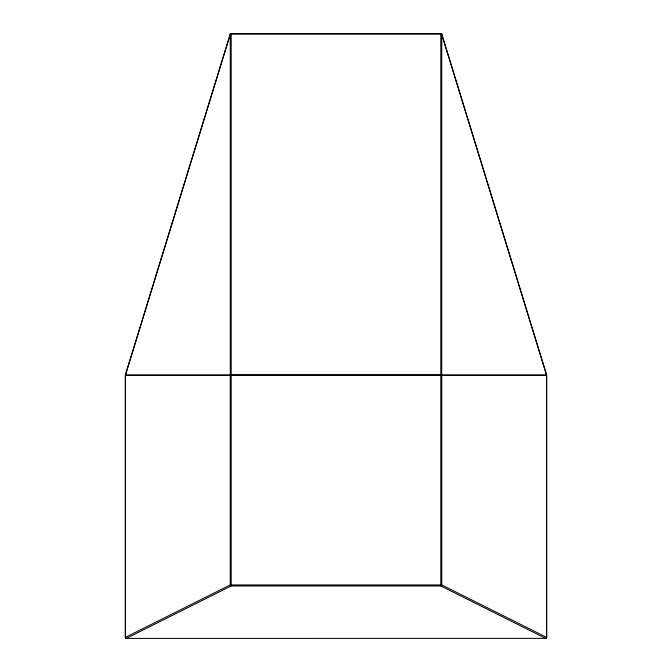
<?xml version="1.0" encoding="UTF-8"?>
<svg xmlns="http://www.w3.org/2000/svg" width="672" height="672" viewBox="0 0 672 672"><rect width="100%" height="100%" fill="white"/><g stroke="black" fill="none" stroke-linecap="round" stroke-linejoin="round"><path stroke-width="1.01" d="M545.639 375.304L546.638 375.001L441.823 34.339A1.05 1.05 0 0 0 440.815 33.6L231.185 33.6A1.05 1.05 0 0 0 230.177 34.339L125.362 375.001L126.361 375.304M230.278 34.373L125.462 375.026L230.278 375.026A1.05 0.546 0 0 1 231.185 374.758L440.815 374.758A1.05 0.546 0 0 1 441.722 375.026L546.538 375.026L441.722 34.373A1.05 0.546 0 0 0 440.815 34.096L231.185 34.096A1.05 0.546 0 0 0 230.278 34.373L230.278 375.026M125.429 637.35L230.244 584.942L441.739 584.942L546.571 637.35A1.05 0.916 -63.4 0 1 545.639 638.366L126.361 638.4A1.05 1.05 0 0 1 125.32 637.35L125.32 375.304L546.68 375.304L546.68 637.35A1.05 1.05 0 0 1 545.639 638.4L440.815 585.959L231.185 585.959L126.361 638.366A1.05 0.916 63.4 0 1 125.429 637.35L125.429 375.304M440.815 34.65L441.823 34.339M230.177 34.339L231.185 34.65M546.571 375.304L546.571 637.35M441.722 34.373L441.722 375.026M441.756 375.304L441.756 584.942A1.05 0.916 -63.4 0 1 440.815 585.959L440.815 374.917M440.815 33.751L440.815 374.758M231.185 33.751L231.185 374.758M231.185 374.917L231.185 585.959A1.05 0.916 63.4 0 1 230.244 584.942L230.244 375.304"/></g></svg>
